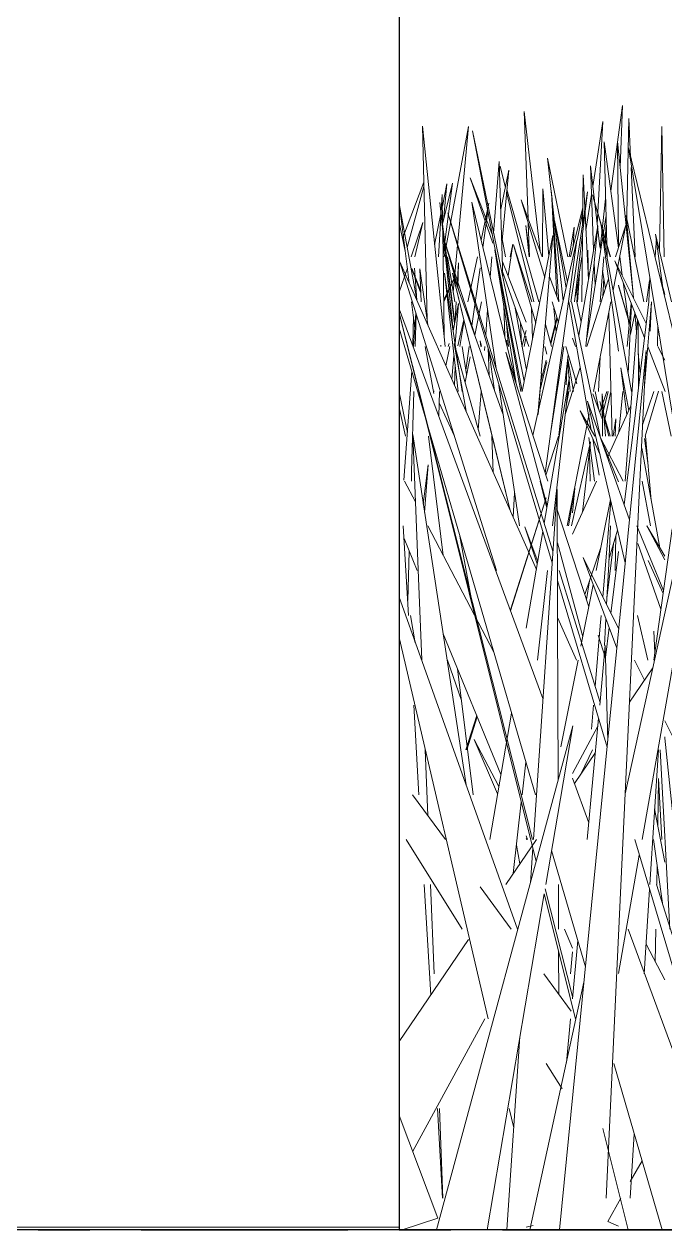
# Model space of a CAD drawing. Header units: millimetres. Extents: x -10020 to 20888, y -4665 to 12339.
# Drawn here: x 1164.3 to 1203.7, y 3048 to 3122.2 of the extents above; entities that cross this region are included whole.
import ezdxf

# ---------------------------------------------------------------- set-up
doc = ezdxf.new("R2010")
doc.units = ezdxf.units.MM
doc.linetypes.add('Grid Line 1_2_', pattern=[22.225, 12.7, -3.175, 3.175, -3.175])
doc.layers.add('G-IMPT', color=8, linetype='Continuous', lineweight=9)

# ---------------------------------------------------------------- blocks, each defined once
blk = doc.blocks.new('Grass Array - 25_dwg-V18-West')
at = {"layer": 'G-IMPT'}
for p in [(1199.911, 3109.399), (1199.91, 3109.391)]:
    blk.add_line(p, (1199.24, 3111.732), dxfattribs=at)
blk = doc.blocks.new('Grass Array - 25_dwg-V19-West')
at = {"layer": 'G-IMPT'}
for p, q in [((1189.069, 3104.003), (1188.772, 3115.957)), ((1190.177, 3102.383), (1188.772, 3115.957)), ((1194.353, 3103.599), (1191.857, 3115.664)), ((1194.922, 3099.632), (1191.857, 3115.664)), ((1200.842, 3108.462), (1199.951, 3114.996)), ((1200.146, 3107.901), (1199.951, 3114.996)), ((1201.759, 3105.398), (1200.782, 3115.009)), ((1200.837, 3108.504), (1200.782, 3115.009)), ((1204.34, 3102.809), (1201.452, 3114.615)), ((1205.105, 3092.436), (1201.452, 3114.615)), ((1193.159, 3109.372), (1193.501, 3113.774)), ((1193.726, 3106.63), (1193.501, 3113.774)), ((1197.722, 3107.901), (1196.484, 3113.989)), ((1196.484, 3113.989), (1197.446, 3105.208)), ((1191.712, 3112.779), (1193.11, 3108.746)), ((1191.712, 3112.779), (1193.086, 3109.235)), ((1193.586, 3113.419), (1193.567, 3113.486)), ((1193.878, 3112.231), (1193.567, 3113.486)), ((1193.594, 3110.846), (1194.089, 3113.255)), ((1193.66, 3108.719), (1194.089, 3113.255)), ((1195.944, 3105.142), (1193.976, 3112.053)), ((1189.762, 3107.901), (1189.993, 3111.737)), ((1190.02, 3109.832), (1189.993, 3111.737)), ((1195.636, 3105.142), (1193.961, 3111.898)), ((1196.303, 3106.637), (1194.853, 3111.414)), ((1196.153, 3107.901), (1194.853, 3111.414)), ((1197.041, 3105.501), (1196.715, 3111.884)), ((1197.175, 3105.142), (1196.735, 3111.697)), ((1198.935, 3111.913), (1197.901, 3105.142)), ((1198.935, 3111.913), (1198.134, 3105.142)), ((1200.342, 3107.901), (1199.24, 3111.732)), ((1200.337, 3107.901), (1199.24, 3111.732)), ((1188.429, 3105.263), (1187.368, 3111.071)), ((1187.963, 3106.314), (1187.368, 3111.071)), ((1190.674, 3103.404), (1189.841, 3111.26)), ((1190.768, 3103.865), (1189.841, 3111.26)), ((1193.709, 3099.32), (1190.341, 3110.626)), ((1196.812, 3089.795), (1190.341, 3110.626)), ((1191.815, 3111.266), (1194.613, 3099.865)), ((1191.815, 3111.266), (1193.321, 3101.034)), ((1197.704, 3106.351), (1196.895, 3110.155)), ((1197.626, 3106.004), (1196.895, 3110.155)), ((1198.396, 3103.093), (1199.567, 3109.814)), ((1198.841, 3102.383), (1199.567, 3109.814)), ((1198.891, 3102.896), (1200.076, 3110.449)), ((1201.637, 3099.624), (1199.786, 3109.86)), ((1200.843, 3102.106), (1199.786, 3109.86)), ((1199.996, 3108.696), (1200.092, 3109.874)), ((1200.51, 3105.856), (1201.291, 3109.868)), ((1200.664, 3107.901), (1201.291, 3109.868)), ((1201.258, 3074.856), (1209.014, 3110.298)), ((1202.399, 3105.142), (1201.324, 3110.453)), ((1201.765, 3105.387), (1201.324, 3110.453)), ((1190.119, 3102.941), (1190.024, 3109.532)), ((1194.921, 3099.624), (1196.812, 3109.22)), ((1196.085, 3100.719), (1196.812, 3109.22)), ((1203.189, 3109.059), (1203.093, 3107.905)), ((1203.117, 3109.305), (1204.096, 3105.142)), ((1203.117, 3109.305), (1203.573, 3106.008)), ((1203.573, 3106.008), (1203.117, 3109.305)), ((1191.068, 3105.699), (1190.173, 3108.781)), ((1192.002, 3103.109), (1190.173, 3108.781)), ((1194.842, 3099.624), (1193.241, 3108.339)), ((1194.523, 3100.233), (1193.241, 3108.339)), ((1195.52, 3105.142), (1194.381, 3108.655)), ((1195.75, 3103.83), (1194.381, 3108.655)), ((1195.863, 3098.196), (1198.288, 3108.937)), ((1196.334, 3094.587), (1198.288, 3108.937)), ((1192.009, 3097.185), (1187.396, 3107.592)), ((1193.34, 3088.588), (1187.396, 3107.592)), ((1192.947, 3106.653), (1193.044, 3107.901)), ((1193.693, 3107.669), (1195.163, 3103.879)), ((1199.708, 3105.142), (1199.932, 3107.901)), ((1202.551, 3103.813), (1200.625, 3107.669)), ((1202.443, 3102.927), (1200.625, 3107.669)), ((1201.073, 3106.772), (1200.919, 3107.901)), ((1188.291, 3107.209), (1188.44, 3105.237)), ((1189.109, 3103.728), (1188.615, 3107.174)), ((1188.69, 3105.142), (1188.615, 3107.174)), ((1190.972, 3099.624), (1190.133, 3106.897)), ((1191.224, 3099.624), (1190.133, 3106.897)), ((1190.635, 3106.913), (1193.732, 3098.239)), ((1190.635, 3106.913), (1193.207, 3096.298)), ((1194.177, 3092.293), (1190.635, 3106.913)), ((1190.918, 3106.121), (1191.003, 3107.545)), ((1190.954, 3106.018), (1191.003, 3107.545)), ((1193.714, 3107.003), (1195.316, 3102.383)), ((1198.284, 3105.142), (1198.448, 3106.841)), ((1198.313, 3105.142), (1198.448, 3106.841)), ((1203.684, 3105.581), (1203.314, 3107.002)), ((1197.174, 3105.142), (1196.597, 3106.702)), ((1198.903, 3102.383), (1200.236, 3106.561)), ((1201.514, 3103.825), (1200.843, 3106.158)), ((1201.511, 3103.796), (1200.843, 3106.13)), ((1201.498, 3103.656), (1201.13, 3106.35)), ((1196.195, 3080.725), (1187.354, 3104.716)), ((1188.314, 3103.507), (1188.109, 3105.142)), ((1190.665, 3103.356), (1191.005, 3105.037)), ((1190.785, 3102.553), (1191.005, 3105.037)), ((1190.787, 3103.961), (1190.858, 3105.142)), ((1191.999, 3103.093), (1192.42, 3105.142)), ((1192.672, 3103.121), (1192.79, 3104.638)), ((1193.84, 3103.015), (1193.78, 3104.933)), ((1197.143, 3103.868), (1196.757, 3105.142)), ((1198.838, 3099.11), (1197.777, 3105.142)), ((1199.719, 3096.865), (1197.961, 3105.142)), ((1198.536, 3103.896), (1198.283, 3105.142)), ((1199.296, 3099.624), (1200.371, 3105.142)), ((1201.376, 3102.383), (1201.631, 3105.044)), ((1201.438, 3100.727), (1201.649, 3104.998)), ((1202.712, 3105.142), (1201.882, 3098.314)), ((1202.865, 3105.142), (1202.439, 3099.974)), ((1195.558, 3072.034), (1187.354, 3104.457)), ((1189.599, 3095.442), (1187.354, 3104.437)), ((1188.224, 3104.228), (1188.184, 3102.464)), ((1188.233, 3102.383), (1188.381, 3104.443)), ((1188.34, 3102.383), (1188.399, 3104.387)), ((1196.665, 3102.612), (1197.058, 3104.149)), ((1196.685, 3102.542), (1197.064, 3104.129)), ((1200.449, 3096.865), (1200.24, 3104.471)), ((1201.302, 3094.615), (1202.008, 3104.062)), ((1201.575, 3103.156), (1201.851, 3104.391)), ((1201.948, 3103.271), (1201.842, 3104.494)), ((1202.08, 3099.94), (1202.043, 3103.97)), ((1188.889, 3098.254), (1187.354, 3103.519)), ((1194.353, 3103.599), (1195.045, 3100.256)), ((1196.73, 3102.383), (1196.343, 3103.741)), ((1189.482, 3099.494), (1188.954, 3102.383)), ((1189.901, 3102.383), (1189.913, 3102.476)), ((1189.911, 3102.383), (1189.913, 3102.476)), ((1190.228, 3101.203), (1190.467, 3102.383)), ((1190.739, 3102.581), (1192.325, 3096.865)), ((1190.739, 3102.581), (1191.469, 3098.403)), ((1191.469, 3098.404), (1190.739, 3102.581)), ((1192.338, 3102.728), (1192.407, 3102.383)), ((1192.338, 3102.728), (1192.374, 3102.383)), ((1192.596, 3102.138), (1192.615, 3102.383)), ((1194, 3102.383), (1193.972, 3102.772)), ((1193.986, 3102.383), (1193.972, 3102.772)), ((1196.434, 3101.923), (1196.32, 3102.383)), ((1197.48, 3102.383), (1197.226, 3100.719)), ((1198.288, 3100.095), (1197.594, 3102.383)), ((1198.195, 3102.383), (1198.003, 3102.902)), ((1203.709, 3099.624), (1202.651, 3102.383)), ((1203.684, 3101.545), (1203.265, 3102.383)), ((1190.592, 3100.381), (1190.72, 3101.814)), ((1191.724, 3101.758), (1191.402, 3100.192)), ((1192.821, 3102.302), (1192.892, 3100.592)), ((1192.871, 3102.133), (1193.22, 3099.672)), ((1196.491, 3094.106), (1193.907, 3102.03)), ((1196.463, 3092.585), (1193.907, 3102.03)), ((1197.748, 3101.876), (1197.162, 3096.929)), ((1197.219, 3048), (1202.541, 3102.146)), ((1197.719, 3101.634), (1198.072, 3099.624)), ((1202.172, 3100.699), (1202.061, 3101.976)), ((1202.101, 3092.776), (1202.541, 3102.146)), ((1190.761, 3100.001), (1190.797, 3101.14)), ((1195.992, 3099.637), (1196.425, 3101.451)), ((1196.036, 3100.148), (1196.395, 3101.555)), ((1197.567, 3098.196), (1198.49, 3101.089)), ((1197.713, 3101.581), (1197.873, 3099.624)), ((1201.365, 3098.202), (1200.992, 3101.066)), ((1201.48, 3098.453), (1200.992, 3101.066)), ((1187.643, 3094.165), (1188.125, 3100.875)), ((1196.099, 3100.719), (1195.88, 3098.196)), ((1196.099, 3100.719), (1195.898, 3098.196)), ((1197.83, 3100.521), (1196.278, 3091.514)), ((1196.278, 3091.514), (1197.83, 3100.521)), ((1196.701, 3097.28), (1197.226, 3100.719)), ((1197.83, 3100.521), (1196.79, 3091.347)), ((1187.854, 3097.1), (1187.354, 3099.567)), ((1188.113, 3094.69), (1188.258, 3099.624)), ((1189.494, 3099.624), (1189.482, 3099.651)), ((1189.79, 3098.107), (1189.833, 3099.624)), ((1192.4, 3099.624), (1192.216, 3097.258)), ((1194.746, 3091.347), (1193.47, 3100.017)), ((1197.632, 3098.712), (1197.791, 3099.624)), ((1199.843, 3097.93), (1199.269, 3099.482)), ((1199.634, 3098.495), (1199.404, 3099.624)), ((1199.689, 3098.346), (1200.125, 3099.624)), ((1200.033, 3096.865), (1199.833, 3099.474)), ((1199.85, 3096.865), (1199.833, 3099.474)), ((1199.911, 3098.453), (1200.215, 3099.624)), ((1199.969, 3097.704), (1200.374, 3099.613)), ((1200.871, 3097.121), (1201.111, 3099.624)), ((1202.326, 3097.575), (1203.023, 3099.624)), ((1203.299, 3099.641), (1202.484, 3096.865)), ((1204.074, 3096.865), (1203.516, 3099.624)), ((1190.749, 3096.865), (1189.813, 3098.924)), ((1193.709, 3099.32), (1196.763, 3089.069)), ((1198.838, 3099.11), (1199.167, 3097.241)), ((1201.516, 3091.717), (1198.938, 3099.03)), ((1201.256, 3089.068), (1198.938, 3099.03)), ((1199.69, 3099.007), (1200.243, 3096.865)), ((1199.69, 3099.007), (1200.32, 3096.865)), ((1200.32, 3096.865), (1199.69, 3099.007)), ((1200.16, 3095.563), (1201.61, 3098.738)), ((1207.071, 3099.239), (1202.293, 3072.034)), ((1187.744, 3096.865), (1187.354, 3098.633)), ((1188.889, 3098.254), (1195.726, 3074.793)), ((1195.863, 3098.196), (1195.574, 3096.917)), ((1199.028, 3098.247), (1197.684, 3091.347)), ((1198.476, 3098.428), (1199.385, 3096.865)), ((1198.476, 3098.428), (1199.71, 3095.71)), ((1200.513, 3096.865), (1200.689, 3097.941)), ((1200.635, 3096.865), (1200.689, 3097.941)), ((1201.192, 3092.637), (1201.882, 3098.314)), ((1192.009, 3097.185), (1195.787, 3088.661)), ((1191.464, 3075.402), (1188.183, 3096.963)), ((1188.532, 3088.129), (1188.183, 3096.963)), ((1189.144, 3096.865), (1190.062, 3089.525)), ((1193.046, 3096.865), (1193.139, 3094.634)), ((1196.375, 3094.462), (1197.142, 3096.865)), ((1197.95, 3091.347), (1199.128, 3096.513)), ((1198.623, 3092.198), (1199.128, 3096.513)), ((1199.372, 3094.106), (1199.022, 3096.796)), ((1199.262, 3096.696), (1199.656, 3094.46)), ((1199.722, 3096.806), (1201.139, 3094.106)), ((1199.79, 3096.611), (1200.843, 3094.063)), ((1200.843, 3094.063), (1199.79, 3096.611)), ((1202.443, 3096.725), (1202.648, 3095.221)), ((1202.847, 3092.936), (1202.505, 3096.865)), ((1194.177, 3092.293), (1193.207, 3096.298)), ((1199.109, 3094.106), (1199.052, 3095.867)), ((1202.269, 3096.132), (1203.377, 3090.002)), ((1188.833, 3092.691), (1189.135, 3095.105)), ((1188.912, 3092.171), (1189.135, 3095.105)), ((1189.599, 3095.442), (1195.776, 3070.683)), ((1188.113, 3094.69), (1188.096, 3094.106)), ((1201.302, 3094.615), (1201.263, 3094.106)), ((1187.674, 3094.106), (1188.347, 3092.815)), ((1195.603, 3072.034), (1197.07, 3093.579)), ((1196.026, 3094.106), (1196.436, 3092.433)), ((1197.095, 3085.668), (1197.07, 3093.579)), ((1197.775, 3091.347), (1198.146, 3093.673)), ((1198.003, 3090.842), (1199.494, 3094.106)), ((1198.003, 3092.156), (1198.146, 3093.673)), ((1202.806, 3091.347), (1202.291, 3094.106)), ((1194.187, 3086.173), (1196.386, 3093.08)), ((1194.205, 3086.124), (1196.386, 3093.08)), ((1194.362, 3091.874), (1194.448, 3093.372)), ((1199.468, 3088.588), (1200.347, 3092.974)), ((1199.874, 3086.971), (1200.377, 3092.844)), ((1202.101, 3092.776), (1200.088, 3049.962)), ((1197.047, 3092.4), (1199.02, 3086.352)), ((1187.921, 3085.829), (1187.599, 3091.347)), ((1189.112, 3091.347), (1193.17, 3083.564)), ((1195.846, 3089.003), (1195.084, 3091.277)), ((1195.871, 3089.15), (1195.084, 3091.277)), ((1200.238, 3088.988), (1200.357, 3091.347)), ((1201.966, 3091.347), (1203.321, 3088.068)), ((1203.613, 3087.362), (1201.966, 3091.347)), ((1202.588, 3091.347), (1203.684, 3089.259)), ((1202.595, 3091.347), (1203.684, 3089.475)), ((1188.454, 3088.588), (1187.645, 3090.558)), ((1191.822, 3086.682), (1191.084, 3090.72)), ((1195.163, 3085.04), (1196.189, 3090.996)), ((1195.163, 3085.04), (1196.189, 3090.996)), ((1200.786, 3091.085), (1200.252, 3089.266)), ((1200.645, 3088.588), (1200.685, 3090.742)), ((1203.071, 3083.522), (1204.149, 3091.166)), ((1187.968, 3089.771), (1187.88, 3086.76)), ((1198.649, 3084.504), (1197.08, 3090.302)), ((1199.754, 3090.014), (1198.769, 3087.12)), ((1200.132, 3086.889), (1200.539, 3090.244)), ((1200.38, 3085.96), (1200.843, 3089.773)), ((1202.033, 3090.25), (1203.453, 3086.225)), ((1198.661, 3089.399), (1200.843, 3085.032)), ((1198.661, 3089.399), (1200.74, 3083.824)), ((1200.74, 3083.824), (1198.661, 3089.399)), ((1203.586, 3087.172), (1202.663, 3089.205)), ((1196.478, 3088.588), (1195.852, 3083.07)), ((1199.706, 3080.48), (1197.187, 3088.588)), ((1200.238, 3088.988), (1200.112, 3086.495)), ((1188.532, 3088.129), (1188.731, 3083.089)), ((1197.088, 3087.978), (1200.141, 3077.73)), ((1198.534, 3083.929), (1199.292, 3087.708)), ((1198.869, 3086.815), (1199.057, 3087.966)), ((1188.356, 3084.143), (1187.354, 3086.961)), ((1188.326, 3084.143), (1188.038, 3085.829)), ((1197.095, 3085.668), (1197.127, 3075.687)), ((1197.113, 3085.668), (1198.264, 3083.07)), ((1199.722, 3085.2), (1199.776, 3085.829)), ((1200.068, 3085.626), (1199.985, 3083.976)), ((1202.651, 3083.07), (1202.009, 3085.829)), ((1193.61, 3076.031), (1190.048, 3084.705)), ((1199.722, 3085.2), (1199.402, 3081.458)), ((1199.589, 3084.607), (1200.045, 3083.209)), ((1200.05, 3083.249), (1200.272, 3085.078)), ((1203.08, 3083.522), (1203.008, 3084.86)), ((1192.825, 3060.998), (1187.354, 3084.465)), ((1188.356, 3084.143), (1194.623, 3066.516)), ((1199.69, 3080.311), (1200.032, 3083.976)), ((1200.177, 3078.097), (1200.032, 3083.976)), ((1203.071, 3083.522), (1203.007, 3083.07)), ((1191.179, 3080.595), (1190.316, 3083.07)), ((1190.935, 3082.547), (1191.904, 3074.793)), ((1197.294, 3077.741), (1198.362, 3083.07)), ((1202.953, 3082.601), (1201.523, 3080.492)), ((1201.824, 3083.07), (1202.438, 3081.842)), ((1188.566, 3074.793), (1188.244, 3080.311)), ((1199.304, 3080.311), (1199.176, 3078.825)), ((1192.117, 3079.668), (1191.444, 3077.552)), ((1191.519, 3077.552), (1192.154, 3079.578)), ((1192.922, 3072.034), (1194.262, 3079.815)), ((1192.922, 3072.034), (1194.262, 3079.815)), ((1198.918, 3072.034), (1199.614, 3079.498)), ((1189.652, 3048), (1198.029, 3079.027)), ((1197.084, 3073.472), (1198.029, 3079.027)), ((1198.003, 3076.09), (1199.568, 3079.004)), ((1203.684, 3079.349), (1210.098, 3066.516)), ((1191.966, 3078.182), (1193.483, 3075.292)), ((1191.966, 3078.182), (1193.406, 3074.842)), ((1193.406, 3074.842), (1191.966, 3078.182)), ((1203.693, 3078.267), (1203.684, 3078.354)), ((1203.693, 3078.267), (1205.367, 3062.133)), ((1188.949, 3077.552), (1189.109, 3073.511)), ((1199.418, 3077.387), (1198.126, 3075.483)), ((1199.248, 3077.552), (1198.544, 3076.099)), ((1202.775, 3069.275), (1203.295, 3077.552)), ((1203.993, 3066.516), (1203.401, 3077.552)), ((1195.142, 3076.798), (1194.914, 3074.793)), ((1199.015, 3073.071), (1198.003, 3075.817)), ((1203.256, 3072.919), (1203.307, 3075.8)), ((1203.5, 3072.034), (1203.307, 3075.8)), ((1190.19, 3072.034), (1188.17, 3074.793)), ((1190.19, 3072.034), (1188.171, 3074.793)), ((1194.863, 3074.341), (1194.364, 3069.935)), ((1197.084, 3073.472), (1196.37, 3069.275)), ((1203.067, 3073.929), (1203.684, 3070.631)), ((1187.769, 3072.034), (1191.219, 3066.516)), ((1195.787, 3072.034), (1193.916, 3069.275)), ((1195.252, 3072.034), (1195.163, 3072.252)), ((1195.163, 3072.094), (1195.194, 3072.034)), ((1201.838, 3072.034), (1206.769, 3055.48)), ((1203.55, 3068.106), (1202.987, 3072.034)), ((1194.77, 3070.535), (1194.561, 3071.679)), ((1195.421, 3069.369), (1195.567, 3071.518)), ((1196.725, 3071.363), (1198.812, 3064.204)), ((1202.124, 3071.072), (1200.843, 3063.777)), ((1203.213, 3070.459), (1203.192, 3069.275)), ((1189.288, 3062.449), (1188.889, 3069.275)), ((1189.276, 3069.275), (1189.494, 3063.757)), ((1194.229, 3066.516), (1192.322, 3069.121)), ((1194.229, 3066.516), (1192.322, 3069.121)), ((1198.003, 3062.37), (1196.324, 3069.005)), ((1197.147, 3069.275), (1197.156, 3066.516)), ((1206.286, 3059.298), (1203.187, 3069.275)), ((1196.272, 3068.696), (1192.752, 3048)), ((1196.272, 3068.696), (1198.192, 3060.998)), ((1202.429, 3063.757), (1202.755, 3068.956)), ((1198.003, 3065.335), (1197.518, 3066.516)), ((1205.497, 3055.48), (1201.43, 3066.516)), ((1203.144, 3066.516), (1203.108, 3064.501)), ((1191.616, 3065.882), (1187.354, 3059.598)), ((1198.003, 3062.223), (1198.339, 3065.826)), ((1202.543, 3065.585), (1203.684, 3063.398)), ((1197.16, 3065.133), (1197.169, 3062.5)), ((1198.003, 3065.122), (1197.886, 3063.757)), ((1195.381, 3048), (1198.717, 3063.244)), ((1197.932, 3061.458), (1196.248, 3063.757)), ((1197.932, 3061.458), (1196.248, 3063.757)), ((1188.18, 3052.845), (1192.609, 3060.998)), ((1197.639, 3058.315), (1197.889, 3060.998)), ((1193.965, 3048), (1194.776, 3059.903)), ((1196.396, 3058.239), (1197.367, 3056.686)), ((1200.55, 3058.239), (1203.534, 3048)), ((1187.354, 3055.048), (1189.727, 3048.716)), ((1190.018, 3049.962), (1189.695, 3055.48)), ((1189.82, 3055.48), (1190.038, 3049.962)), ((1194.393, 3054.273), (1194.111, 3055.48)), ((1199.878, 3054.24), (1201.435, 3048)), ((1201.562, 3049.962), (1201.81, 3053.913)), ((1202.294, 3052.255), (1201.565, 3050.969)), ((1200.995, 3049.962), (1200.178, 3048.521)), ((1187.538, 3048), (1189.727, 3048.716)), ((1195.593, 3048.263), (1195.163, 3048.158)), ((1200.843, 3048.228), (1200.178, 3048.521))]:
    blk.add_line(p, q, dxfattribs=at)
blk = doc.blocks.new('Grass Array - Grass Array-439229-West')
for name in ['Grass Array - 25_dwg-V19-West', 'Grass Array - 25_dwg-V18-West']:
    blk.add_blockref(name, (0, 0))
blk = doc.blocks.new('Grass Array - Grass Array-V20-West')
blk.add_blockref('Grass Array - 25_dwg-V18-West', (0, 0))
blk.add_blockref('Grass Array - 25_dwg-V18-West', (0, 0))
blk = doc.blocks.new('Grass Array - 25_dwg-V27-West')
at = {"layer": 'G-IMPT'}
for p in [(1199.911, 3109.399), (1199.91, 3109.391)]:
    blk.add_line(p, (1199.24, 3111.732), dxfattribs=at)
blk = doc.blocks.new('Grass Array - Grass Array-440235-West')
for name in ['Grass Array - 25_dwg-V27-West', 'Grass Array - 25_dwg-V18-West', 'Grass Array - 25_dwg-V18-West', 'Grass Array - 25_dwg-V18-West', 'Grass Array - 25_dwg-V18-West', 'Grass Array - 25_dwg-V18-West', 'Grass Array - 25_dwg-V18-West']:
    blk.add_blockref(name, (0, 0))
blk = doc.blocks.new('Grass Array - 25_dwg-V43-West')
at = {"layer": 'G-IMPT'}
for p, q in [((1195.281, 3110.259), (1195.032, 3116.865)), ((1196.018, 3108.267), (1195.032, 3116.865)), ((1200.363, 3111.98), (1201.088, 3117.22)), ((1200.952, 3113.419), (1201.088, 3117.22)), ((1190.116, 3107.901), (1191.612, 3115.929)), ((1190.667, 3105.74), (1191.612, 3115.929)), ((1199.262, 3112.247), (1199.881, 3116.238)), ((1199.534, 3109.897), (1199.881, 3116.238)), ((1201.337, 3109.546), (1201.479, 3116.428)), ((1201.591, 3114.049), (1201.479, 3116.428)), ((1203.356, 3108.29), (1203.505, 3115.928)), ((1203.647, 3107.901), (1203.505, 3115.928)), ((1199.114, 3113.519), (1199.692, 3108.527)), ((1199.114, 3113.519), (1199.314, 3108.358)), ((1198.632, 3109.923), (1198.665, 3112.967)), ((1198.993, 3106.517), (1198.665, 3112.967)), ((1201.878, 3107.901), (1201.62, 3113.419)), ((1187.561, 3109.028), (1188.858, 3112.506)), ((1187.84, 3108.485), (1188.865, 3112.23)), ((1190.003, 3111.032), (1190.277, 3112.411)), ((1190.019, 3109.914), (1190.629, 3112.444)), ((1190.046, 3108.039), (1190.629, 3112.444)), ((1190.072, 3110.136), (1190.277, 3112.411)), ((1196.174, 3107.901), (1196.177, 3112.102)), ((1196.566, 3107.97), (1196.177, 3112.102)), ((1198.84, 3109.528), (1199.183, 3111.74)), ((1199.716, 3108.44), (1200.048, 3111.473)), ((1189.528, 3108.649), (1189.928, 3110.655)), ((1192.385, 3108.943), (1192.872, 3111.221)), ((1192.496, 3108.493), (1192.803, 3110.718)), ((1197.896, 3107.901), (1198.643, 3110.931)), ((1198.309, 3108.937), (1198.64, 3110.708)), ((1187.719, 3108.26), (1187.354, 3110.027)), ((1188.083, 3107.901), (1188.798, 3110.025)), ((1188.301, 3107.901), (1188.798, 3110.025)), ((1195.145, 3109.831), (1195.356, 3108.258)), ((1195.145, 3109.831), (1195.35, 3107.901)), ((1195.37, 3107.901), (1195.292, 3109.969)), ((1197.805, 3107.901), (1198.112, 3109.737)), ((1198.049, 3108.522), (1198.112, 3109.737)), ((1198.579, 3105.142), (1198.625, 3109.285)), ((1200.024, 3108.543), (1200.077, 3109.694)), ((1193.897, 3107.901), (1193.69, 3109.027)), ((1194.336, 3108.696), (1194.057, 3106.732)), ((1194.336, 3108.696), (1194.175, 3107.901)), ((1194.175, 3107.901), (1194.336, 3108.696)), ((1198.917, 3107.901), (1198.948, 3108.328)), ((1198.993, 3106.518), (1198.948, 3108.328)), ((1190.758, 3103.818), (1190.237, 3107.901)), ((1190.765, 3105.142), (1190.315, 3107.901)), ((1191.573, 3105.142), (1192.162, 3107.901)), ((1198.212, 3105.488), (1198.587, 3107.901)), ((1187.354, 3105.734), (1187.851, 3107.21)), ((1188.668, 3105.736), (1188.123, 3107.141)), ((1188.663, 3105.851), (1188.133, 3107.184)), ((1191.827, 3103.651), (1192.322, 3107.238)), ((1199.345, 3107.541), (1199.4, 3106.136)), ((1200.04, 3105.946), (1199.864, 3107.064)), ((1190.086, 3105.264), (1190.81, 3106.751)), ((1190.101, 3105.142), (1190.81, 3106.751)), ((1199.882, 3105.45), (1199.935, 3106.611)), ((1202.56, 3105.142), (1202.76, 3106.457)), ((1202.715, 3105.166), (1202.766, 3106.636)), ((1195.163, 3101.025), (1194.456, 3104.863)), ((1195.559, 3102.864), (1195.488, 3104.752)), ((1197.008, 3103.269), (1196.869, 3104.752)), ((1202.795, 3103.324), (1202.879, 3105.142)), ((1190.948, 3102.43), (1191.334, 3104.025)), ((1191.087, 3102.383), (1191.344, 3103.987)), ((1194.08, 3102.383), (1193.923, 3104.028)), ((1194.884, 3102.541), (1194.819, 3103.816)), ((1194.9, 3102.383), (1195.163, 3103.372)), ((1203.241, 3102.432), (1203.264, 3103.615)), ((1190.36, 3102.383), (1190.433, 3102.572)), ((1190.368, 3102.383), (1190.433, 3102.572)), ((1191.497, 3100.655), (1191.215, 3102.383)), ((1191.452, 3100.931), (1191.653, 3102.383)), ((1195.029, 3102.383), (1195.163, 3103.01)), ((1199.613, 3099.624), (1199.711, 3101.753)), ((1197.614, 3100.021), (1197.679, 3101.297))]:
    blk.add_line(p, q, dxfattribs=at)
blk = doc.blocks.new('Grass Array - Grass Array-440908-West')
blk.add_blockref('Grass Array - 25_dwg-V43-West', (0, 0))

msp = doc.modelspace()

# ---------------------------------------------------------------- hatches: boundary and pattern name
at = {"lineweight": 9}
h = msp.add_hatch(dxfattribs=at)
h.set_pattern_fill('FP_2', color=256, style=0, pattern_type=2)
h.set_pattern_definition([(0, (960.34, 3048), (0, 203.2), []), (90, (960.34, 3048), (-203.2, 203.2), [203.2, -203.2])])
h.paths.add_polyline_path([(982.147, 3048), (1187.354, 3048), (1187.354, 3962.4), (733.329, 3962.4), (733.329, 3048), (979.307, 3048)])

# ---------------------------------------------------------------- linework, layer by layer
for p, q in [((1187.354, 3962.4), (1187.354, 3048)), ((4710.823, 3048), (-7496.271, 3048))]:
    msp.add_line(p, q)
at = {"linetype": 'Grid Line 1_2_'}
msp.add_line((-7496.271, 3048), (19186.713, 3048), dxfattribs=at)

# ---------------------------------------------------------------- block references
for name in ['Grass Array - Grass Array-439229-West', 'Grass Array - Grass Array-440908-West', 'Grass Array - Grass Array-V20-West', 'Grass Array - Grass Array-440235-West']:
    msp.add_blockref(name, (0, 0))

doc.saveas('drawing.dxf')
